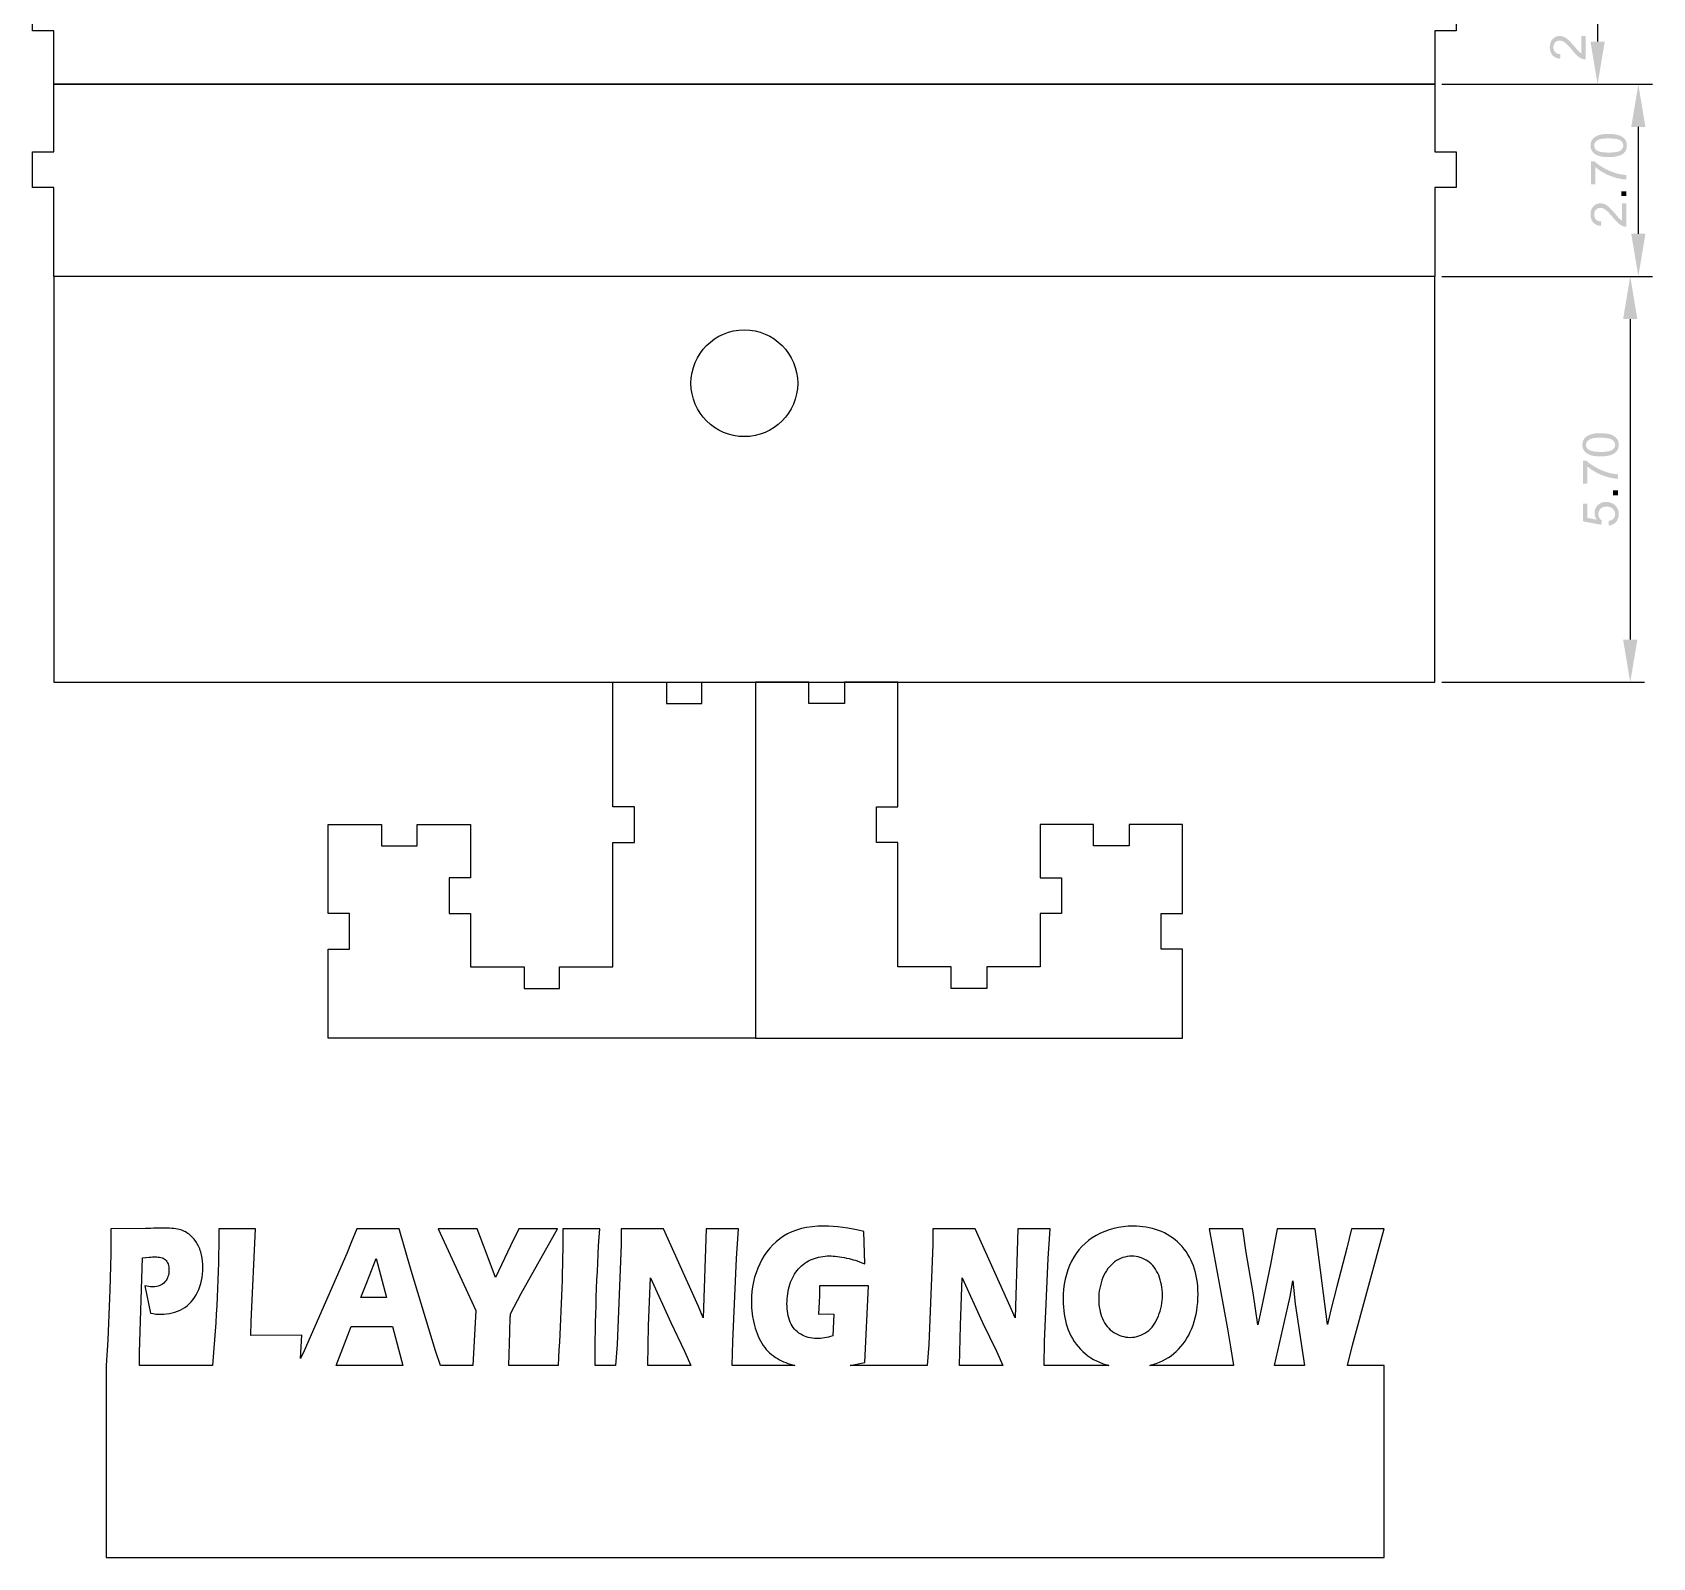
# Model space of a CAD drawing. Header units: centimetres. Extents: x 2.5 to 25.3, y 2.5 to 45.3.
# Drawn here: x 2.5 to 25.26, y 2.5 to 23.92 of the extents above; entities that cross this region are included whole.
import ezdxf

# ---------------------------------------------------------------- set-up
doc = ezdxf.new("R2010")
doc.units = ezdxf.units.CM
doc.layers.add('Dimensions', color=7, linetype='Continuous')
doc.layers.add('Schematics', color=7, linetype='Continuous')

msp = doc.modelspace()

# ---------------------------------------------------------------- hatches: boundary and pattern name
at = {"layer": 'Dimensions', "true_color": 0xc80000, "transparency": 33554687}
h = msp.add_hatch(color=12, dxfattribs=at)
edge = h.paths.add_edge_path(flags=0)
edge.add_spline(control_points=[(24.254, 23.871), (24.254, 23.871), (24.313, 23.871), (24.313, 23.871), (24.313, 23.871), (24.313, 23.541), (24.313, 23.541), (24.299, 23.54), (24.284, 23.542), (24.271, 23.548), (24.248, 23.556), (24.226, 23.57), (24.204, 23.588), (24.182, 23.607), (24.157, 23.633), (24.129, 23.668), (24.084, 23.723), (24.049, 23.76), (24.023, 23.779), (23.997, 23.798), (23.972, 23.807), (23.949, 23.807), (23.924, 23.807), (23.904, 23.799), (23.887, 23.781), (23.871, 23.764), (23.862, 23.741), (23.862, 23.713), (23.862, 23.684), (23.871, 23.66), (23.889, 23.642), (23.907, 23.624), (23.931, 23.615), (23.962, 23.615), (23.962, 23.615), (23.956, 23.552), (23.956, 23.552), (23.909, 23.556), (23.873, 23.573), (23.848, 23.601), (23.824, 23.629), (23.811, 23.667), (23.811, 23.714), (23.811, 23.762), (23.825, 23.8), (23.851, 23.828), (23.878, 23.856), (23.911, 23.87), (23.95, 23.87), (23.97, 23.87), (23.99, 23.866), (24.009, 23.858), (24.029, 23.85), (24.049, 23.836), (24.07, 23.817), (24.092, 23.798), (24.121, 23.767), (24.158, 23.723), (24.189, 23.686), (24.21, 23.662), (24.221, 23.652), (24.232, 23.641), (24.243, 23.633), (24.254, 23.626), (24.254, 23.626), (24.254, 23.871), (24.254, 23.871)], knot_values=[0, 0, 0, 0, 1, 1, 1, 2, 2, 2, 3, 3, 3, 4, 4, 4, 5, 5, 5, 6, 6, 6, 7, 7, 7, 8, 8, 8, 9, 9, 9, 10, 10, 10, 11, 11, 11, 12, 12, 12, 13, 13, 13, 14, 14, 14, 15, 15, 15, 16, 16, 16, 17, 17, 17, 18, 18, 18, 19, 19, 19, 20, 20, 20, 21, 21, 21, 22, 22, 22, 22], degree=3, periodic=1)
for points in [[(24.383, 23.793), (24.583, 23.793), (24.483, 23.193)], [(25.155, 22.593), (24.955, 22.593), (25.055, 23.193)], [(24.886, 21.621), (24.816, 21.621), (24.816, 21.691), (24.886, 21.691)], [(24.955, 21.093), (25.155, 21.093), (25.055, 20.493)], [(25.041, 19.893), (24.841, 19.893), (24.941, 20.493)], [(24.771, 17.417), (24.701, 17.417), (24.701, 17.487), (24.771, 17.487)], [(24.841, 15.393), (25.041, 15.393), (24.941, 14.793)]]:
    msp.add_hatch(color=12, dxfattribs=at).paths.add_polyline_path(points, flags=0)
h = msp.add_hatch(color=12, dxfattribs=at)
edge = h.paths.add_edge_path(flags=0)
edge.add_spline(control_points=[(24.639, 22.169), (24.58, 22.169), (24.533, 22.175), (24.497, 22.188), (24.46, 22.2), (24.433, 22.218), (24.413, 22.242), (24.394, 22.266), (24.384, 22.296), (24.384, 22.332), (24.384, 22.359), (24.389, 22.383), (24.4, 22.403), (24.411, 22.423), (24.426, 22.44), (24.447, 22.453), (24.467, 22.466), (24.492, 22.477), (24.521, 22.484), (24.55, 22.492), (24.59, 22.495), (24.639, 22.495), (24.698, 22.495), (24.745, 22.489), (24.781, 22.477), (24.817, 22.465), (24.845, 22.447), (24.865, 22.423), (24.885, 22.399), (24.894, 22.369), (24.894, 22.332), (24.894, 22.284), (24.877, 22.246), (24.843, 22.219), (24.801, 22.186), (24.733, 22.169), (24.639, 22.169)], knot_values=[0, 0, 0, 0, 1, 1, 1, 2, 2, 2, 3, 3, 3, 4, 4, 4, 5, 5, 5, 6, 6, 6, 7, 7, 7, 8, 8, 8, 9, 9, 9, 10, 10, 10, 11, 11, 11, 12, 12, 12, 12], degree=3, periodic=1)
edge = h.paths.add_edge_path(flags=0)
edge.add_spline(control_points=[(24.639, 22.233), (24.721, 22.233), (24.776, 22.242), (24.803, 22.261), (24.83, 22.281), (24.844, 22.304), (24.844, 22.332), (24.844, 22.361), (24.83, 22.384), (24.803, 22.404), (24.776, 22.423), (24.721, 22.432), (24.639, 22.432), (24.557, 22.432), (24.502, 22.423), (24.475, 22.404), (24.448, 22.384), (24.435, 22.36), (24.435, 22.332), (24.435, 22.304), (24.447, 22.281), (24.47, 22.264), (24.501, 22.243), (24.557, 22.233), (24.639, 22.233)], knot_values=[0, 0, 0, 0, 1, 1, 1, 2, 2, 2, 3, 3, 3, 4, 4, 4, 5, 5, 5, 6, 6, 6, 7, 7, 7, 8, 8, 8, 8], degree=3, periodic=1)
h = msp.add_hatch(color=12, dxfattribs=at)
edge = h.paths.add_edge_path(flags=0)
edge.add_spline(control_points=[(24.451, 21.785), (24.451, 21.785), (24.392, 21.785), (24.392, 21.785), (24.392, 21.785), (24.392, 22.109), (24.392, 22.109), (24.392, 22.109), (24.44, 22.109), (24.44, 22.109), (24.474, 22.077), (24.519, 22.045), (24.575, 22.014), (24.631, 21.983), (24.689, 21.959), (24.748, 21.942), (24.79, 21.929), (24.836, 21.921), (24.886, 21.918), (24.886, 21.918), (24.886, 21.855), (24.886, 21.855), (24.847, 21.856), (24.799, 21.863), (24.743, 21.878), (24.688, 21.893), (24.634, 21.914), (24.582, 21.942), (24.53, 21.969), (24.487, 21.999), (24.451, 22.03), (24.451, 22.03), (24.451, 21.785), (24.451, 21.785)], knot_values=[0, 0, 0, 0, 1, 1, 1, 2, 2, 2, 3, 3, 3, 4, 4, 4, 5, 5, 5, 6, 6, 6, 7, 7, 7, 8, 8, 8, 9, 9, 9, 10, 10, 10, 11, 11, 11, 11], degree=3, periodic=1)
h = msp.add_hatch(color=12, dxfattribs=at)
edge = h.paths.add_edge_path(flags=0)
edge.add_spline(control_points=[(24.827, 21.521), (24.827, 21.521), (24.886, 21.521), (24.886, 21.521), (24.886, 21.521), (24.886, 21.191), (24.886, 21.191), (24.871, 21.19), (24.857, 21.192), (24.843, 21.198), (24.821, 21.206), (24.799, 21.22), (24.777, 21.238), (24.755, 21.257), (24.73, 21.283), (24.701, 21.318), (24.656, 21.373), (24.621, 21.41), (24.595, 21.429), (24.569, 21.448), (24.544, 21.457), (24.521, 21.457), (24.497, 21.457), (24.476, 21.449), (24.46, 21.431), (24.443, 21.414), (24.435, 21.391), (24.435, 21.363), (24.435, 21.334), (24.443, 21.31), (24.461, 21.292), (24.479, 21.274), (24.504, 21.265), (24.535, 21.265), (24.535, 21.265), (24.528, 21.202), (24.528, 21.202), (24.481, 21.206), (24.445, 21.223), (24.421, 21.251), (24.396, 21.279), (24.384, 21.317), (24.384, 21.364), (24.384, 21.412), (24.397, 21.45), (24.424, 21.478), (24.45, 21.506), (24.483, 21.52), (24.523, 21.52), (24.543, 21.52), (24.562, 21.516), (24.582, 21.508), (24.601, 21.5), (24.621, 21.486), (24.643, 21.467), (24.664, 21.448), (24.693, 21.417), (24.731, 21.373), (24.762, 21.336), (24.783, 21.312), (24.794, 21.302), (24.805, 21.291), (24.816, 21.283), (24.827, 21.276), (24.827, 21.276), (24.827, 21.521), (24.827, 21.521)], knot_values=[0, 0, 0, 0, 1, 1, 1, 2, 2, 2, 3, 3, 3, 4, 4, 4, 5, 5, 5, 6, 6, 6, 7, 7, 7, 8, 8, 8, 9, 9, 9, 10, 10, 10, 11, 11, 11, 12, 12, 12, 13, 13, 13, 14, 14, 14, 15, 15, 15, 16, 16, 16, 17, 17, 17, 18, 18, 18, 19, 19, 19, 20, 20, 20, 21, 21, 21, 22, 22, 22, 22], degree=3, periodic=1)
h = msp.add_hatch(color=12, dxfattribs=at)
edge = h.paths.add_edge_path(flags=0)
edge.add_spline(control_points=[(24.525, 17.965), (24.466, 17.965), (24.418, 17.971), (24.382, 17.983), (24.346, 17.996), (24.318, 18.014), (24.299, 18.038), (24.279, 18.062), (24.269, 18.092), (24.269, 18.128), (24.269, 18.155), (24.275, 18.179), (24.286, 18.199), (24.296, 18.219), (24.312, 18.236), (24.332, 18.249), (24.353, 18.262), (24.377, 18.272), (24.407, 18.28), (24.436, 18.287), (24.475, 18.291), (24.525, 18.291), (24.583, 18.291), (24.631, 18.285), (24.667, 18.273), (24.703, 18.261), (24.731, 18.243), (24.75, 18.219), (24.77, 18.195), (24.78, 18.165), (24.78, 18.128), (24.78, 18.08), (24.763, 18.042), (24.728, 18.015), (24.686, 17.982), (24.619, 17.965), (24.525, 17.965)], knot_values=[0, 0, 0, 0, 1, 1, 1, 2, 2, 2, 3, 3, 3, 4, 4, 4, 5, 5, 5, 6, 6, 6, 7, 7, 7, 8, 8, 8, 9, 9, 9, 10, 10, 10, 11, 11, 11, 12, 12, 12, 12], degree=3, periodic=1)
edge = h.paths.add_edge_path(flags=0)
edge.add_spline(control_points=[(24.525, 18.028), (24.607, 18.028), (24.661, 18.038), (24.689, 18.057), (24.716, 18.076), (24.729, 18.1), (24.729, 18.128), (24.729, 18.156), (24.716, 18.18), (24.688, 18.199), (24.661, 18.218), (24.607, 18.228), (24.525, 18.228), (24.442, 18.228), (24.388, 18.218), (24.361, 18.199), (24.334, 18.18), (24.32, 18.156), (24.32, 18.127), (24.32, 18.099), (24.332, 18.077), (24.356, 18.06), (24.386, 18.039), (24.443, 18.028), (24.525, 18.028)], knot_values=[0, 0, 0, 0, 1, 1, 1, 2, 2, 2, 3, 3, 3, 4, 4, 4, 5, 5, 5, 6, 6, 6, 7, 7, 7, 8, 8, 8, 8], degree=3, periodic=1)
h = msp.add_hatch(color=12, dxfattribs=at)
edge = h.paths.add_edge_path(flags=0)
edge.add_spline(control_points=[(24.337, 17.581), (24.337, 17.581), (24.278, 17.581), (24.278, 17.581), (24.278, 17.581), (24.278, 17.904), (24.278, 17.904), (24.278, 17.904), (24.326, 17.904), (24.326, 17.904), (24.359, 17.873), (24.404, 17.841), (24.461, 17.81), (24.517, 17.779), (24.575, 17.754), (24.634, 17.737), (24.676, 17.725), (24.722, 17.717), (24.771, 17.714), (24.771, 17.714), (24.771, 17.651), (24.771, 17.651), (24.732, 17.651), (24.685, 17.659), (24.629, 17.674), (24.573, 17.689), (24.519, 17.71), (24.468, 17.737), (24.416, 17.765), (24.372, 17.794), (24.337, 17.826), (24.337, 17.826), (24.337, 17.581), (24.337, 17.581)], knot_values=[0, 0, 0, 0, 1, 1, 1, 2, 2, 2, 3, 3, 3, 4, 4, 4, 5, 5, 5, 6, 6, 6, 7, 7, 7, 8, 8, 8, 9, 9, 9, 10, 10, 10, 11, 11, 11, 11], degree=3, periodic=1)
h = msp.add_hatch(color=12, dxfattribs=at)
edge = h.paths.add_edge_path(flags=0)
edge.add_spline(control_points=[(24.64, 16.994), (24.64, 16.994), (24.635, 17.059), (24.635, 17.059), (24.666, 17.063), (24.69, 17.074), (24.706, 17.092), (24.722, 17.109), (24.729, 17.13), (24.729, 17.155), (24.729, 17.184), (24.718, 17.209), (24.696, 17.23), (24.674, 17.25), (24.644, 17.261), (24.607, 17.261), (24.572, 17.261), (24.545, 17.251), (24.524, 17.231), (24.504, 17.211), (24.494, 17.186), (24.494, 17.154), (24.494, 17.134), (24.499, 17.116), (24.508, 17.1), (24.517, 17.084), (24.528, 17.072), (24.543, 17.063), (24.543, 17.063), (24.535, 17.005), (24.535, 17.005), (24.535, 17.005), (24.278, 17.053), (24.278, 17.053), (24.278, 17.053), (24.278, 17.302), (24.278, 17.302), (24.278, 17.302), (24.337, 17.302), (24.337, 17.302), (24.337, 17.302), (24.337, 17.103), (24.337, 17.103), (24.337, 17.103), (24.471, 17.076), (24.471, 17.076), (24.45, 17.106), (24.44, 17.137), (24.44, 17.17), (24.44, 17.214), (24.455, 17.251), (24.485, 17.281), (24.515, 17.311), (24.554, 17.326), (24.602, 17.326), (24.647, 17.326), (24.686, 17.312), (24.719, 17.286), (24.76, 17.254), (24.78, 17.21), (24.78, 17.155), (24.78, 17.109), (24.767, 17.072), (24.742, 17.043), (24.716, 17.015), (24.682, 16.998), (24.64, 16.994)], knot_values=[0, 0, 0, 0, 1, 1, 1, 2, 2, 2, 3, 3, 3, 4, 4, 4, 5, 5, 5, 6, 6, 6, 7, 7, 7, 8, 8, 8, 9, 9, 9, 10, 10, 10, 11, 11, 11, 12, 12, 12, 13, 13, 13, 14, 14, 14, 15, 15, 15, 16, 16, 16, 17, 17, 17, 18, 18, 18, 19, 19, 19, 20, 20, 20, 21, 21, 21, 22, 22, 22, 22], degree=3, periodic=1)

# ---------------------------------------------------------------- linework, layer by layer
at = {"layer": 'Dimensions', "color": 12, "linetype": 'Continuous', "lineweight": 25, "true_color": 0xc80000}
for points in [[(24.483, 24.593), (24.483, 23.793)], [(22.297, 23.193), (24.683, 23.193)], [(22.297, 23.193), (25.255, 23.193)], [(25.055, 22.593), (25.055, 21.093)], [(22.297, 20.493), (25.255, 20.493)], [(22.297, 20.493), (25.141, 20.493)], [(24.941, 19.893), (24.941, 15.393)], [(22.297, 14.793), (25.141, 14.793)]]:
    msp.add_lwpolyline(points, dxfattribs=at)
at = {"layer": 'Schematics', "color": 12, "linetype": 'Continuous', "lineweight": 25, "true_color": 0xc80000}
for points in [[(2.797, 24.443), (2.797, 25.193), (22.197, 25.193), (22.197, 24.443), (22.497, 24.443), (22.497, 23.943), (22.197, 23.943), (22.197, 23.193), (2.797, 23.193), (2.797, 23.943), (2.497, 23.943), (2.497, 24.443), (2.797, 24.443)], [(2.797, 22.243), (2.797, 23.193), (22.197, 23.193), (22.197, 22.243), (22.497, 22.243), (22.497, 21.743), (22.197, 21.743), (22.197, 20.493), (2.797, 20.493), (2.797, 21.743), (2.497, 21.743), (2.497, 22.243), (2.797, 22.243)], [(22.197, 20.493), (2.797, 20.493), (2.797, 14.793), (22.197, 14.793), (22.197, 20.493)], [(10.652, 13.043), (10.652, 14.793), (11.402, 14.793), (11.402, 14.493), (11.902, 14.493), (11.902, 14.793), (12.652, 14.793), (12.652, 9.793), (6.652, 9.793), (6.652, 11.043), (6.952, 11.043), (6.952, 11.543), (6.652, 11.543), (6.652, 12.793), (7.402, 12.793), (7.402, 12.493), (7.902, 12.493), (7.902, 12.793), (8.652, 12.793), (8.652, 12.043), (8.352, 12.043), (8.352, 11.543), (8.652, 11.543), (8.652, 10.793), (9.402, 10.793), (9.402, 10.493), (9.902, 10.493), (9.902, 10.793), (10.652, 10.793), (10.652, 12.543), (10.952, 12.543), (10.952, 13.043), (10.652, 13.043)], [(14.652, 13.043), (14.652, 14.793), (13.902, 14.793), (13.902, 14.493), (13.402, 14.493), (13.402, 14.793), (12.652, 14.793), (12.652, 9.793), (18.652, 9.793), (18.652, 11.043), (18.352, 11.043), (18.352, 11.543), (18.652, 11.543), (18.652, 12.793), (17.902, 12.793), (17.902, 12.493), (17.402, 12.493), (17.402, 12.793), (16.652, 12.793), (16.652, 12.043), (16.952, 12.043), (16.952, 11.543), (16.652, 11.543), (16.652, 10.793), (15.902, 10.793), (15.902, 10.493), (15.402, 10.493), (15.402, 10.793), (14.652, 10.793), (14.652, 12.543), (14.352, 12.543), (14.352, 13.043), (14.652, 13.043)]]:
    msp.add_lwpolyline(points, close=True, dxfattribs=at)
for points in [[(4.087, 7.119), (3.598, 7.117)], [(3.598, 7.117), (3.598, 6.758)], [(5.63, 7.117), (5.117, 7.117)], [(5.568, 5.811), (5.63, 7.117)], [(7.052, 7.117), (6.974, 6.922)], [(7.65, 7.117), (7.052, 7.117)], [(7.819, 6.53), (7.65, 7.117)], [(8.198, 7.117), (8.727, 5.969)], [(8.745, 7.117), (8.198, 7.117)], [(9, 6.433), (8.871, 6.781), (8.745, 7.117)], [(9.329, 7.117), (9.213, 6.878), (9, 6.433)], [(9.871, 7.117), (9.329, 7.117)], [(9.364, 6.206), (9.871, 7.117)], [(9.946, 7.117), (9.947, 6.935)], [(10.465, 7.117), (9.946, 7.117)], [(10.766, 7.117), (10.766, 6.897)], [(11.36, 7.117), (10.766, 7.117)], [(11.853, 6.025), (11.36, 7.117)], [(11.961, 7.117), (11.921, 5.864)], [(12.415, 7.117), (11.961, 7.117)], [(12.387, 6.697), (12.415, 7.117)], [(14.189, 6.621), (14.174, 7.079)], [(15.145, 7.117), (15.145, 6.897)], [(15.739, 7.117), (15.145, 7.117)], [(16.232, 6.025), (15.739, 7.117)], [(16.34, 7.117), (16.3, 5.864)], [(16.794, 7.117), (16.34, 7.117)], [(16.766, 6.697), (16.794, 7.117)], [(19.027, 7.117), (19.283, 5.711)], [(19.498, 7.117), (19.027, 7.117)], [(19.548, 6.78), (19.498, 7.117)], [(19.982, 7.117), (19.888, 6.614)], [(20.517, 7.117), (19.982, 7.117)], [(20.691, 5.77), (20.517, 7.117)], [(21.027, 7.117), (20.961, 6.844)], [(21.487, 7.117), (21.027, 7.117)], [(21.039, 5.482), (21.487, 7.117)], [(6.974, 6.922), (6.911, 6.769)], [(10.766, 6.897), (10.709, 5.492)], [(15.145, 6.897), (15.088, 5.492)], [(20.961, 6.844), (20.82, 6.304), (20.736, 5.977)], [(3.598, 6.758), (3.586, 6.26)], [(4.003, 5.379), (4.041, 6.709)], [(4.041, 6.709), (4.138, 6.717)], [(6.911, 6.769), (6.313, 5.399)], [(7.195, 6.359), (7.324, 6.698)], [(7.324, 6.698), (7.47, 6.152)], [(12.335, 5.533), (12.387, 6.697)], [(16.714, 5.533), (16.766, 6.697)], [(19.645, 6.214), (19.548, 6.78)], [(19.888, 6.614), (19.75, 5.965)], [(8.161, 5.402), (7.819, 6.53)], [(11.153, 5.758), (11.178, 6.425)], [(11.178, 6.425), (11.464, 5.797)], [(15.532, 5.758), (15.557, 6.425)], [(15.557, 6.425), (15.843, 5.797)], [(20.163, 6.166), (20.203, 6.384)], [(20.203, 6.384), (20.236, 6.06)], [(3.586, 6.26), (3.556, 5.557)], [(4.078, 6.313), (4.154, 5.931)], [(7.112, 6.152), (7.195, 6.359)], [(7.47, 6.152), (7.112, 6.152)], [(9.213, 5.921), (9.364, 6.206)], [(13.551, 6.172), (13.548, 6.091), (13.54, 5.918)], [(13.554, 6.316), (13.551, 6.172)], [(14.239, 6.316), (13.554, 6.316)], [(14.189, 5.237), (14.239, 6.316)], [(19.712, 5.768), (19.645, 6.214)], [(20.132, 6.018), (20.163, 6.166)], [(8.727, 5.969), (8.684, 5.197)], [(9.211, 5.907), (9.213, 5.921)], [(11.921, 5.864), (11.853, 6.025)], [(13.54, 5.918), (13.663, 5.92)], [(13.663, 5.92), (13.752, 5.915)], [(16.3, 5.864), (16.232, 6.025)], [(19.75, 5.965), (19.712, 5.768)], [(19.946, 5.197), (20.132, 6.018)], [(20.236, 6.06), (20.364, 5.197)], [(20.736, 5.977), (20.691, 5.77)], [(5.563, 5.616), (5.568, 5.811)], [(6.764, 5.197), (6.972, 5.742)], [(6.972, 5.742), (7.554, 5.742)], [(7.554, 5.742), (7.7, 5.197)], [(9.202, 5.665), (9.21, 5.879)], [(9.21, 5.879), (9.211, 5.893)], [(9.211, 5.893), (9.211, 5.907)], [(11.141, 5.197), (11.153, 5.758)], [(11.464, 5.797), (11.658, 5.396)], [(13.752, 5.915), (13.739, 5.61)], [(15.52, 5.197), (15.532, 5.758)], [(15.843, 5.797), (16.037, 5.396)], [(19.283, 5.711), (19.326, 5.455)], [(3.556, 5.557), (3.533, 5.197)], [(6.282, 5.621), (5.563, 5.616)], [(6.262, 5.291), (6.282, 5.621)], [(9.19, 5.197), (9.202, 5.665)], [(10.709, 5.492), (10.685, 5.197)], [(12.328, 5.197), (12.335, 5.533)], [(15.088, 5.492), (15.065, 5.197)], [(16.707, 5.197), (16.714, 5.533)], [(20.968, 5.197), (21.039, 5.482)], [(4.003, 5.197), (4.003, 5.379)], [(6.313, 5.399), (6.262, 5.291)], [(8.228, 5.197), (8.161, 5.402)], [(11.658, 5.396), (11.747, 5.197)], [(13.982, 5.197), (14.189, 5.237)], [(16.037, 5.396), (16.126, 5.197)], [(19.326, 5.455), (19.366, 5.197)], [(3.533, 5.197), (3.533, 2.497)], [(5.026, 5.197), (4.003, 5.197)], [(7.7, 5.197), (6.764, 5.197)], [(8.684, 5.197), (8.228, 5.197)], [(9.88, 5.197), (9.19, 5.197)], [(10.685, 5.197), (10.401, 5.197)], [(11.747, 5.197), (11.141, 5.197)], [(13.207, 5.197), (12.328, 5.197)], [(15.065, 5.197), (13.982, 5.197)], [(16.126, 5.197), (15.52, 5.197)], [(17.615, 5.197), (16.707, 5.197)], [(19.366, 5.197), (18.194, 5.197)], [(20.364, 5.197), (19.946, 5.197)], [(21.487, 5.197), (20.968, 5.197)], [(21.487, 2.497), (21.487, 5.197)], [(3.533, 2.497), (21.487, 2.497)]]:
    msp.add_lwpolyline(points, dxfattribs=at)
for points, knots in [([(12.497, 18.243), (12.91, 18.243), (13.247, 18.579), (13.247, 18.993), (13.247, 19.407), (12.91, 19.743), (12.497, 19.743), (12.083, 19.743), (11.747, 19.407), (11.747, 18.993), (11.747, 18.579), (12.083, 18.243), (12.497, 18.243)], [0, 0, 0, 0, 1, 1, 1, 2, 2, 2, 3, 3, 3, 4, 4, 4, 4]), ([(4.154, 5.931), (4.209, 5.92), (4.257, 5.914), (4.299, 5.914), (4.412, 5.914), (4.514, 5.94), (4.605, 5.991), (4.696, 6.043), (4.766, 6.121), (4.816, 6.225), (4.866, 6.329), (4.891, 6.444), (4.891, 6.569), (4.891, 6.63), (4.885, 6.69), (4.872, 6.749), (4.858, 6.807), (4.839, 6.86), (4.813, 6.906), (4.786, 6.951), (4.753, 6.992), (4.713, 7.026), (4.673, 7.06), (4.628, 7.085), (4.579, 7.101), (4.529, 7.117), (4.452, 7.125), (4.349, 7.125), (4.278, 7.125), (4.19, 7.123), (4.087, 7.119)], [0, 0, 0, 0, 1, 1, 1, 2, 2, 2, 3, 3, 3, 4, 4, 4, 5, 5, 5, 6, 6, 6, 7, 7, 7, 8, 8, 8, 9, 9, 9, 10, 10, 10, 10]), ([(14.174, 7.079), (13.969, 7.128), (13.782, 7.153), (13.614, 7.153), (13.383, 7.153), (13.194, 7.106), (13.048, 7.01), (12.902, 6.915), (12.791, 6.786), (12.713, 6.623), (12.635, 6.46), (12.596, 6.283), (12.596, 6.093), (12.596, 5.977), (12.61, 5.866), (12.639, 5.758), (12.668, 5.65), (12.709, 5.557), (12.762, 5.478), (12.816, 5.399), (12.882, 5.337), (12.962, 5.291), (13.035, 5.249), (13.116, 5.217), (13.207, 5.197)], [0, 0, 0, 0, 1, 1, 1, 2, 2, 2, 3, 3, 3, 4, 4, 4, 5, 5, 5, 6, 6, 6, 7, 7, 7, 8, 8, 8, 8]), ([(17.959, 7.153), (17.767, 7.153), (17.594, 7.109), (17.44, 7.022), (17.287, 6.935), (17.171, 6.814), (17.092, 6.659), (17.014, 6.503), (16.975, 6.323), (16.975, 6.118), (16.975, 5.978), (16.994, 5.851), (17.031, 5.737), (17.068, 5.622), (17.13, 5.518), (17.218, 5.425), (17.307, 5.332), (17.41, 5.264), (17.53, 5.223), (17.558, 5.213), (17.586, 5.204), (17.615, 5.197)], [0, 0, 0, 0, 1, 1, 1, 2, 2, 2, 3, 3, 3, 4, 4, 4, 5, 5, 5, 6, 6, 6, 7, 7, 7, 7]), ([(18.194, 5.197), (18.224, 5.204), (18.254, 5.214), (18.284, 5.224), (18.406, 5.267), (18.51, 5.334), (18.598, 5.426), (18.686, 5.518), (18.753, 5.63), (18.8, 5.761), (18.846, 5.893), (18.87, 6.038), (18.87, 6.195), (18.87, 6.345), (18.849, 6.478), (18.806, 6.593), (18.764, 6.709), (18.7, 6.811), (18.614, 6.899), (18.529, 6.988), (18.429, 7.052), (18.315, 7.093), (18.201, 7.133), (18.083, 7.153), (17.959, 7.153)], [0, 0, 0, 0, 1, 1, 1, 2, 2, 2, 3, 3, 3, 4, 4, 4, 5, 5, 5, 6, 6, 6, 7, 7, 7, 8, 8, 8, 8]), ([(4.138, 6.717), (4.168, 6.719), (4.197, 6.72), (4.225, 6.72), (4.253, 6.72), (4.279, 6.718), (4.301, 6.713), (4.323, 6.708), (4.344, 6.698), (4.362, 6.682), (4.381, 6.666), (4.394, 6.646), (4.403, 6.621), (4.411, 6.596), (4.415, 6.567), (4.415, 6.536), (4.415, 6.47), (4.396, 6.414), (4.358, 6.369), (4.32, 6.323), (4.262, 6.301), (4.184, 6.301), (4.147, 6.301), (4.112, 6.305), (4.078, 6.313)], [0, 0, 0, 0, 1, 1, 1, 2, 2, 2, 3, 3, 3, 4, 4, 4, 5, 5, 5, 6, 6, 6, 7, 7, 7, 8, 8, 8, 8]), ([(13.739, 5.61), (13.657, 5.586), (13.582, 5.574), (13.513, 5.574), (13.431, 5.574), (13.356, 5.593), (13.289, 5.633), (13.222, 5.672), (13.173, 5.729), (13.142, 5.805), (13.112, 5.88), (13.096, 5.966), (13.096, 6.063), (13.096, 6.158), (13.11, 6.248), (13.137, 6.333), (13.164, 6.418), (13.204, 6.492), (13.259, 6.553), (13.313, 6.615), (13.378, 6.66), (13.453, 6.69), (13.529, 6.719), (13.609, 6.734), (13.693, 6.734), (13.726, 6.734), (13.763, 6.732), (13.804, 6.727), (13.845, 6.722), (13.888, 6.715), (13.934, 6.705), (13.98, 6.695), (14.02, 6.684), (14.054, 6.673), (14.089, 6.661), (14.134, 6.644), (14.189, 6.621)], [0, 0, 0, 0, 1, 1, 1, 2, 2, 2, 3, 3, 3, 4, 4, 4, 5, 5, 5, 6, 6, 6, 7, 7, 7, 8, 8, 8, 9, 9, 9, 10, 10, 10, 11, 11, 11, 12, 12, 12, 12]), ([(17.939, 6.73), (18.023, 6.73), (18.098, 6.706), (18.165, 6.659), (18.232, 6.613), (18.283, 6.547), (18.318, 6.462), (18.352, 6.377), (18.37, 6.284), (18.37, 6.184), (18.37, 6.081), (18.351, 5.982), (18.313, 5.888), (18.276, 5.794), (18.222, 5.72), (18.151, 5.668), (18.079, 5.616), (18.001, 5.59), (17.916, 5.59), (17.835, 5.59), (17.76, 5.614), (17.688, 5.66), (17.616, 5.706), (17.563, 5.771), (17.528, 5.853), (17.493, 5.936), (17.475, 6.027), (17.475, 6.126), (17.475, 6.234), (17.495, 6.335), (17.533, 6.429), (17.572, 6.524), (17.627, 6.597), (17.698, 6.65), (17.77, 6.703), (17.85, 6.73), (17.939, 6.73)], [0, 0, 0, 0, 1, 1, 1, 2, 2, 2, 3, 3, 3, 4, 4, 4, 5, 5, 5, 6, 6, 6, 7, 7, 7, 8, 8, 8, 9, 9, 9, 10, 10, 10, 11, 11, 11, 12, 12, 12, 12])]:
    msp.add_open_spline(points, degree=3, knots=knots, dxfattribs=at)
for points in [[(5.117, 7.117), (5.113, 6.476), (5.083, 5.835), (5.026, 5.197)], [(10.401, 5.197), (10.402, 5.837), (10.424, 6.477), (10.465, 7.117)], [(9.947, 6.935), (9.941, 6.355), (9.918, 5.775), (9.88, 5.197)]]:
    msp.add_open_spline(points, degree=3, dxfattribs=at)

doc.saveas('drawing.dxf')
